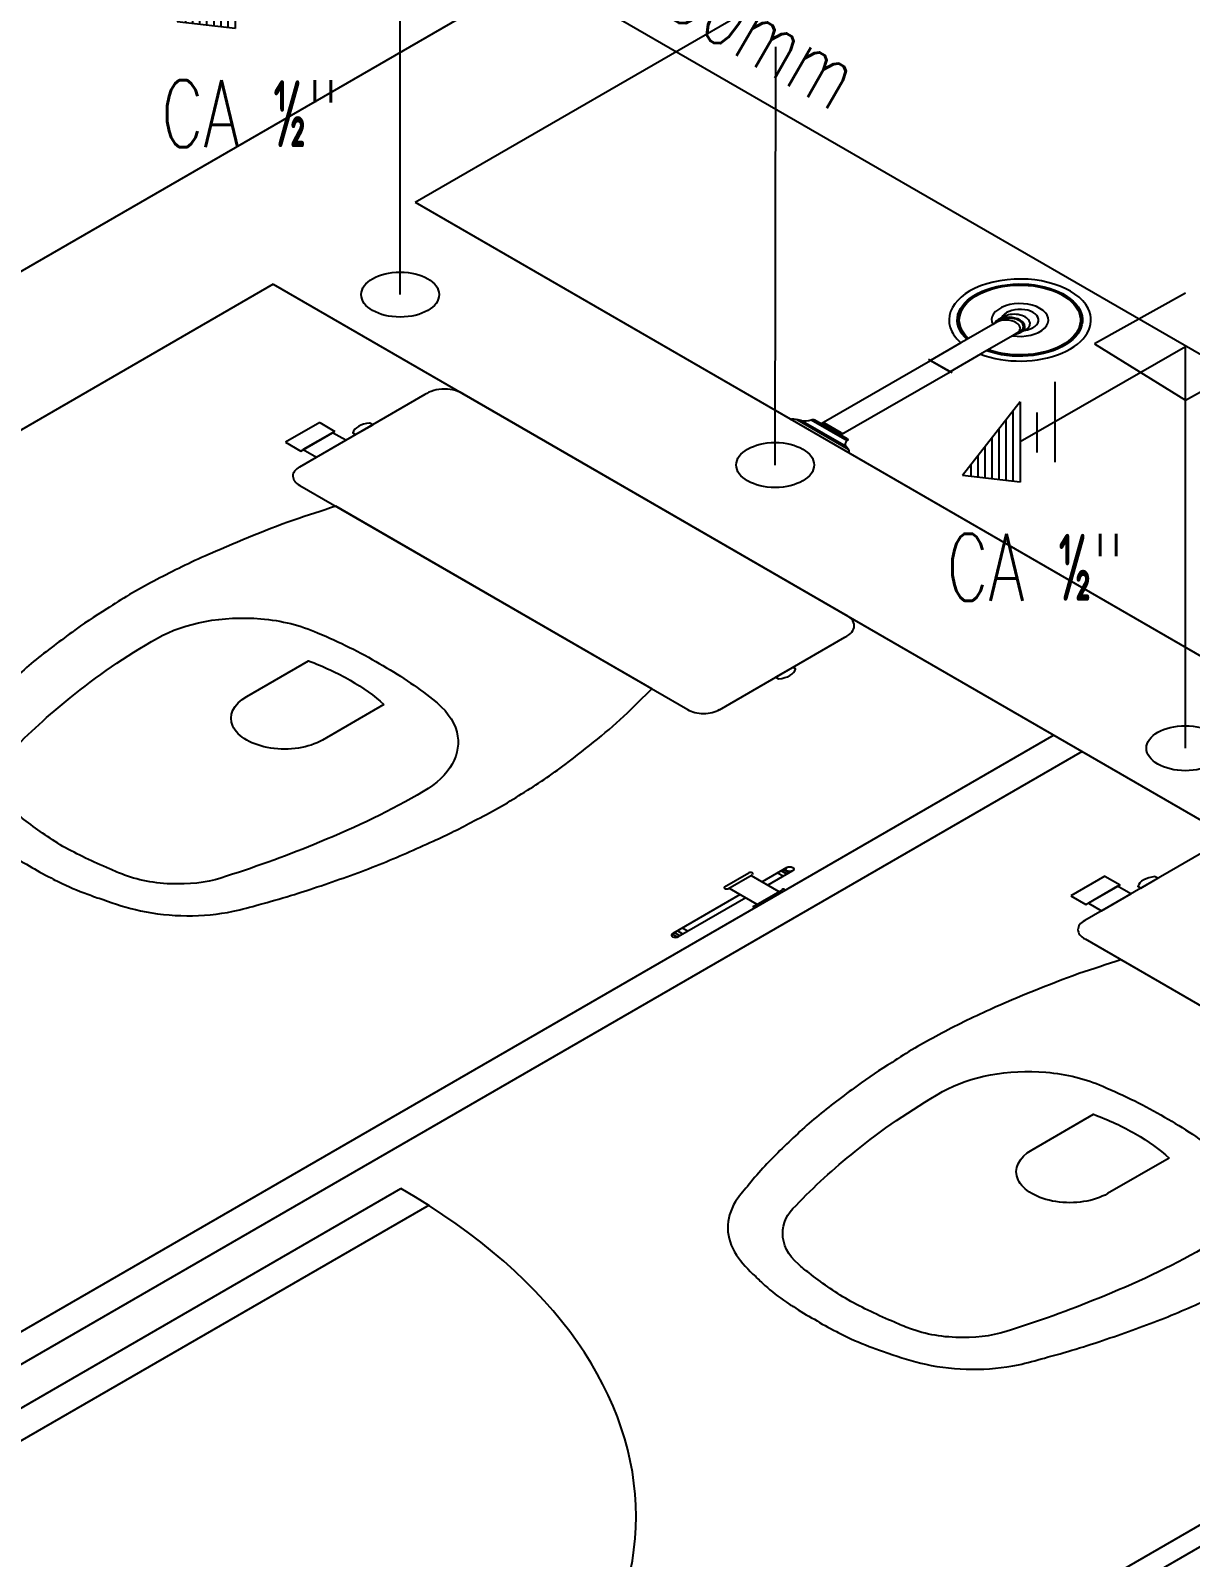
# Model space of a CAD drawing. Header units: millimetres. Extents: x 474.7 to 528.3, y 13.1 to 23.5.
# Drawn here: x 509.195 to 510.062, y 16.382 to 17.523 of the extents above; entities that cross this region are included whole.
import ezdxf

# ---------------------------------------------------------------- set-up
doc = ezdxf.new("R2010")
doc.units = ezdxf.units.MM
doc.header["$LTSCALE"] = 2.5
doc.linetypes.add('DASHDOT', pattern=[1, 0.5, -0.25, 0, -0.25])
doc.linetypes.add('HIDDEN2', pattern=[0.1875, 0.125, -0.0625])
for name, color, linetype in [('EIXO', 253, 'Continuous'), ('I-AGUA FRIA', 5, 'Continuous'), ('I-ARQ', 8, 'Continuous'), ('I-CONEXAO', 1, 'Continuous'), ('I-NORMO_INST', 4, 'Continuous')]:
    doc.layers.add(name, color=color, linetype=linetype)
doc.styles.add('25', font='ROMANS.SHX', dxfattribs={"width": 0.7, "height": 0.05})

# ---------------------------------------------------------------- blocks, each defined once
blk = doc.blocks.new('*U47')
at = {"color": 8, "extrusion": (0, 0.816497, 0.57735)}
blk.add_circle((0.0012, -4.2567, -3.0103), 0.0291, dxfattribs=at)
at = {"layer": 'EIXO', "linetype": 'HIDDEN2'}
blk.add_line((-0.0012, -0.0003, -2.9653), (0, 0.964), dxfattribs=at)
blk = doc.blocks.new('A$C79730085')
at = {"color": 8}
for p, q in [((-0.0072, 0.1603, 2.2483), (0.007, 0.1521, 2.2483)), ((-0.004, 0.1645, 2.2483), (0.0038, 0.16, 2.2483)), ((-0.0135, 0.1518, 2.2483), (0.0133, 0.1363, 2.2483)), ((-0.0103, 0.156, 2.2483), (0.0101, 0.1442, 2.2483)), ((-0.0229, 0.139, 2.2483), (0.0227, 0.1127, 2.2483)), ((-0.0198, 0.1433, 2.2483), (0.0196, 0.1206, 2.2483)), ((-0.0166, 0.1475, 2.2483), (0.0164, 0.1284, 2.2483))]:
    blk.add_line(p, q, dxfattribs=at)
at = {"layer": 'I-CONEXAO'}
for p, q in [((-0.0261, 0.1348, 2.2483), (-0.0001, 0.1698, 2.2483)), ((0.0259, 0.1048, 2.2483), (-0.0001, 0.1698, 2.2483)), ((0.0259, 0.1048, 2.2483), (-0.0261, 0.1348, 2.2483)), ((0.0258, 0.0749), (-0.0262, 0.1049)), ((0.0128, 0.098), (-0.0132, 0.113))]:
    blk.add_line(p, q, dxfattribs=at)
blk = doc.blocks.new('*U48')
at = {"color": 8, "extrusion": (0, 0.816497, 0.57735)}
blk.add_circle((0, 0), 0.0291, dxfattribs=at)
at = {"layer": 'EIXO', "linetype": 'HIDDEN2'}
blk.add_line((0, 0, 2.2483), (0, 0.3, 2.2483), dxfattribs=at)
at = {"layer": 'I-AGUA FRIA'}
blk.add_line((0, 0.3, 2.2483), (-0.1234, 0.2288, 2.2483), dxfattribs=at)
at = {"rotation": 120.0081952903946}
blk.add_blockref('A$C79730085', (-0.0197, 0.2888), dxfattribs=at)
at = {"layer": 'I-NORMO_INST', "style": '25', "width": 0.7}
blk.add_text('CA ½"', height=0.05, dxfattribs=at).set_placement((-0.1786, 0.1102, 2.2483))

msp = doc.modelspace()

# ---------------------------------------------------------------- linework, layer by layer
at = {"layer": 'I-AGUA FRIA'}
msp.add_line((511.2227, 16.6149, 28.7395), (509.3347, 17.705, 28.7395), dxfattribs=at)
at = {"layer": 'I-ARQ', "extrusion": (0, 0.816497, 0.57735)}
for p, q in [((510.2635, 17.9643, 20.9779), (508.3897, 16.8824, 22.5079)), ((509.4822, 17.3948, 21.7833), (510.4721, 17.9663, 20.975)), ((509.4822, 17.3948, 21.7833), (511.2322, 16.3844, 23.2122)), ((509.3761, 17.3335, 21.8699), (508.4144, 16.7783, 22.6551)), ((509.3761, 17.3335, 21.8699), (511.1262, 16.3231, 23.2988)), ((509.4895, 17.2511, 21.9865), (509.3958, 17.197, 22.063)), ((509.8034, 17.0868, 22.2188), (509.5189, 17.2511, 21.9865)), ((509.396, 17.1832, 22.0825), (509.6859, 17.0158, 22.3192)), ((509.7098, 17.0157, 22.3193), (509.8034, 17.0698, 22.2429)), ((509.9595, 16.9967, 22.3462), (508.9978, 16.4415, 23.1314)), ((509.9807, 16.9845, 22.3635), (509.019, 16.4293, 23.1487)), ((510.0764, 16.9122, 22.4657), (509.9827, 16.8582, 22.5422)), ((509.76, 16.8977, 22.4862), (509.7415, 16.887, 22.5013)), ((509.7615, 16.8937, 22.4919), (509.7573, 16.8962, 22.4884)), ((509.7134, 16.8833, 22.5067), (509.7317, 16.8938, 22.4917)), ((509.7159, 16.8818, 22.5087), (509.7342, 16.8924, 22.4938)), ((509.7333, 16.8918, 22.4946), (509.754, 16.8798, 22.5115)), ((509.7643, 16.8953, 22.4897), (509.7458, 16.8846, 22.5048)), ((509.7572, 16.8912, 22.4955), (509.753, 16.8936, 22.492)), ((509.76, 16.8928, 22.4931), (509.7558, 16.8953, 22.4897)), ((509.7252, 16.8776, 22.5147), (509.6747, 16.8484, 22.5559)), ((509.7294, 16.8751, 22.5182), (509.6789, 16.846, 22.5594)), ((509.7169, 16.8824, 22.5079), (509.7377, 16.8704, 22.5249)), ((509.7353, 16.869, 22.5269), (509.7565, 16.8812, 22.5096)), ((509.6824, 16.848, 22.5565), (509.6782, 16.8505, 22.5531)), ((509.686, 16.8501, 22.5536), (509.6817, 16.8525, 22.5502)), ((509.6782, 16.8457, 22.5598), (509.6741, 16.848, 22.5565)), ((509.6801, 16.8467, 22.5584), (509.6758, 16.8491, 22.555)), ((509.9829, 16.8444, 22.5617), (510.2728, 16.677, 22.7984)), ((510.5251, 16.6701, 22.8081), (509.5635, 16.1149, 23.5933)), ((509.0473, 16.4129, 23.1718), (509.4716, 16.6579, 22.8254)), ((509.5776, 16.1067, 23.6048), (510.5393, 16.662, 22.8196)), ((509.4928, 16.6456, 22.8427), (509.0685, 16.4007, 23.1891))]:
    msp.add_line(p, q, dxfattribs=at)
at = {"layer": 'I-ARQ', "linetype": 'ByBlock', "extrusion": (0, 0.816497, 0.57735)}
for p, q in [((509.4109, 17.2302, 22.0161), (509.3854, 17.2155, 22.0369)), ((509.4109, 17.2302, 22.0161), (509.4222, 17.2236, 22.0253)), ((509.3854, 17.2155, 22.0369), (509.3967, 17.2089, 22.0461)), ((509.3967, 17.2089, 22.0461), (509.4222, 17.2236, 22.0253)), ((509.9978, 16.8913, 22.4953), (509.9723, 16.8766, 22.5161)), ((509.9836, 16.8701, 22.5253), (510.0091, 16.8848, 22.5045)), ((509.9978, 16.8913, 22.4953), (510.0091, 16.8848, 22.5045)), ((509.9723, 16.8766, 22.5161), (509.9836, 16.8701, 22.5253))]:
    msp.add_line(p, q, dxfattribs=at)
at = {"layer": 'I-ARQ', "extrusion": (0, 0.816497, 0.57735), "elevation": 26.7794}
for points in [[(-509.9048, 7.9396, 0.700978), (-509.9852, 7.8806, 1), (-509.8834, 7.9105, 0.07613), (-509.8902, 7.925)], [(-509.8946, 7.9206, -0.06962), (-509.8893, 7.9088, -5.480122), (-509.9092, 7.9352)], [(-509.9286, 7.9159, 3.836175), (-509.9139, 7.9013)], [(-509.9374, 7.909, 1.802734), (-509.9208, 7.8924)], [(-509.7705, 8.0255, 0.280777), (-509.7782, 8.0247)], [(-509.7782, 8.0247, -0.377188), (-509.7809, 8.0248), (-509.805, 8.049, -0.377188), (-509.8052, 8.0516)], [(-509.8052, 8.0516, 0.280777), (-509.8043, 8.0594)]]:
    msp.add_lwpolyline(points, format="xyb", dxfattribs=at)
at = {"layer": 'I-ARQ', "ltscale": 0.06322, "extrusion": (0, 0.816497, 0.57735), "elevation": 26.7794}
for points in [[(-509.8946, 7.9206), (-509.8956, 7.9196, -0.067971), (-509.8905, 7.9084, -5.429636), (-509.9102, 7.9343)], [(-509.9139, 7.9013), (-509.8958, 7.9194, -0.067551), (-509.8908, 7.9083, -5.416932), (-509.9104, 7.934)]]:
    msp.add_lwpolyline(points, format="xyb", dxfattribs=at)
for points in [[(-509.9206, 7.8946), (-509.9139, 7.9013)], [(-509.9286, 7.9159), (-509.9048, 7.9396)], [(-509.9353, 7.9092), (-509.9286, 7.9159)], [(-509.8902, 7.925), (-509.8674, 7.9478)], [(-509.8946, 7.9206), (-509.8902, 7.925)], [(-509.9048, 7.9396), (-509.882, 7.9625)]]:
    msp.add_lwpolyline(points, dxfattribs=at)
at = {"layer": 'I-ARQ', "ltscale": 0.067121, "extrusion": (0, 0.816497, 0.57735), "elevation": 26.7794}
for points in [[(-509.9183, 7.8949), (-509.9208, 7.8924)], [(-509.9208, 7.8924), (-509.9221, 7.8911)]]:
    msp.add_lwpolyline(points, dxfattribs=at)
at = {"layer": 'I-ARQ', "ltscale": 0.067122, "extrusion": (0, 0.816497, 0.57735), "elevation": 26.7794}
msp.add_lwpolyline([(-509.9387, 7.9078), (-509.9348, 7.9116, -0.128945), (-509.9302, 7.9143)], format="xyb", dxfattribs=at)
at = {"layer": 'I-ARQ', "extrusion": (0, 0.816497, 0.57735), "elevation": 26.7794}
for points in [[(-509.7856, 8.0296), (-509.8674, 7.9478)], [(-509.8002, 8.0442), (-509.882, 7.9625)]]:
    msp.add_lwpolyline(points, dxfattribs=at)
at = {"layer": 'I-ARQ', "linetype": 'DASHDOT', "ltscale": 0.30975, "extrusion": (0, 0.816497, 0.57735), "elevation": 26.7794}
msp.add_lwpolyline([(-509.8835, 7.9639), (-509.8659, 7.9464)], dxfattribs=at)
at = {"layer": 'I-ARQ', "ltscale": 0.258125, "extrusion": (0, 0.816497, 0.57735), "elevation": 26.7794}
msp.add_lwpolyline([(-509.8674, 7.9478), (-509.882, 7.9625)], dxfattribs=at)
at = {"layer": 'I-ARQ', "linetype": 'ByBlock', "extrusion": (0, 0.816497, 0.57735), "elevation": 26.7794}
for points in [[(-509.4484, 8.029, 0.197763), (-509.4482, 8.0289, 0.15883), (-509.4399, 8.0331, 0.161377), (-509.4356, 8.0415, 0.197763), (-509.4357, 8.0417), (-509.4377, 8.0438), (-509.4505, 8.031)], [(-509.7644, 8.345), (-509.7517, 8.3577), (-509.7537, 8.3598, 0.197763), (-509.7539, 8.3598, 0.161404), (-509.7623, 8.3555, 0.158802), (-509.7665, 8.3472, 0.197763), (-509.7665, 8.347)], [(-510.0353, 8.6159, 0.197763), (-510.0351, 8.6158, 0.15883), (-510.0268, 8.62, 0.161377), (-510.0225, 8.6284, 0.197763), (-510.0226, 8.6286), (-510.0246, 8.6307), (-510.0374, 8.6179)]]:
    msp.add_lwpolyline(points, format="xyb", close=True, dxfattribs=at)
at = {"layer": 'I-ARQ', "ltscale": 0.200747, "extrusion": (0, 0.816497, 0.57735), "elevation": 26.7794}
msp.add_lwpolyline([(-509.8058, 8.0625, -0.164371), (-509.8063, 8.0672), (-509.7626, 8.0236, -0.164371), (-509.7674, 8.0241)], format="xyb", dxfattribs=at)
at = {"layer": 'I-ARQ', "extrusion": (0, 0.816497, 0.57735), "elevation": 26.7794}
msp.add_lwpolyline([(-509.7674, 8.0241), (-509.8058, 8.0625), (-509.8043, 8.0594), (-509.7705, 8.0255)], close=True, dxfattribs=at)
at = {"layer": 'I-ARQ', "ltscale": 0.352288, "extrusion": (0, 0.816497, 0.57735), "elevation": 26.7794}
msp.add_lwpolyline([(-509.7782, 8.0247), (-509.8052, 8.0516)], dxfattribs=at)
at = {"layer": 'I-ARQ', "ltscale": 0.029062, "extrusion": (0, 0.816497, 0.57735), "elevation": 26.7794}
for points in [[(-509.7864, 8.0303), (-509.788, 8.0287)], [(-509.7995, 8.0435), (-509.8012, 8.0418), (-509.8032, 8.0413)]]:
    msp.add_lwpolyline(points, dxfattribs=at)
at = {"layer": 'I-ARQ', "ltscale": 0.242325, "extrusion": (0, 0.816497, 0.57735), "elevation": 26.7794}
msp.add_lwpolyline([(-509.7873, 8.028), (-509.8019, 8.0426)], dxfattribs=at)
at = {"layer": 'I-ARQ', "ltscale": 0.025813, "extrusion": (0, 0.816497, 0.57735), "elevation": 26.7794}
msp.add_lwpolyline([(-509.788, 8.0287), (-509.7885, 8.0267)], dxfattribs=at)
at = {"layer": 'I-ARQ', "ltscale": 0.218093, "extrusion": (0, 0.816497, 0.57735), "elevation": 26.7794}
msp.add_lwpolyline([(-509.788, 8.0287), (-509.8004, 8.041)], dxfattribs=at)
at = {"layer": 'I-ARQ', "linetype": 'ByBlock', "extrusion": (0, 0.816497, 0.57735), "elevation": 26.7794}
for points in [[(-509.4204, 8.0413), (-509.3985, 8.0632), (-509.4084, 8.0731), (-509.4303, 8.0512)], [(-510.0073, 8.6282), (-509.9854, 8.6501), (-509.9953, 8.66), (-510.0172, 8.6381)]]:
    msp.add_lwpolyline(points, close=True, dxfattribs=at)
at = {"layer": 'I-ARQ', "extrusion": (0, 0.816497, 0.57735), "elevation": 26.7794}
for points in [[(-509.4229, 8.1364, -0.003882), (-509.3914, 8.1544, 0.024258), (-509.325, 8.2011, 0.02486), (-509.2868, 8.2336, 0.033324), (-509.2518, 8.2693, 0.02486), (-509.2256, 8.2997, 0.012268), (-509.1952, 8.34, 0.015806), (-509.168, 8.3835, 0.026699), (-509.1436, 8.4298, 0.021919), (-509.1347, 8.4493, 0.174675), (-509.1354, 8.5186, 0.045452), (-509.1499, 8.5465, 0.022856), (-509.1568, 8.5579, 0.041289), (-509.1729, 8.5796, 0.039166), (-509.1766, 8.5839, 0.012899), (-509.178, 8.5852, 0.04333), (-509.1938, 8.6017, 0.04333), (-509.2102, 8.6175, 0.052091), (-509.2159, 8.6226, 0.041289), (-509.2376, 8.6386, 0.022856), (-509.2489, 8.6455, 0.045452), (-509.2769, 8.66, 0.174675), (-509.3462, 8.6607, 0.021919), (-509.3656, 8.6519, 0.026699), (-509.4119, 8.6275, 0.015806), (-509.4554, 8.6002, 0.012268), (-509.4957, 8.5698, 0.02486), (-509.5261, 8.5437, 0.033324), (-509.5618, 8.5087, 0.02486), (-509.5944, 8.4705, 0.024258), (-509.641, 8.404, -0.003882), (-509.6591, 8.3726)], [(-509.5133, 8.4286, -0.234638), (-509.4883, 8.5058, -0.044666), (-509.4108, 8.5712, -0.031515), (-509.3411, 8.6153, -0.151063), (-509.3047, 8.6253, -0.148094), (-509.2649, 8.6137, -0.031073), (-509.2537, 8.6056, -0.035055), (-509.2189, 8.5766, -0.035055), (-509.1898, 8.5417, -0.031073), (-509.1818, 8.5306, -0.148094), (-509.1701, 8.4907, -0.151063), (-509.1801, 8.4543, -0.031515), (-509.2243, 8.3846, -0.044666), (-509.2896, 8.3071, -0.234638), (-509.3668, 8.2821, -0.129345), (-509.4092, 8.3002, -0.041331), (-509.4554, 8.34, -0.041331), (-509.4952, 8.3863, -0.129345)], [(-510.0098, 8.7233, -0.003882), (-509.9783, 8.7413, 0.024258), (-509.9118, 8.788, 0.02486), (-509.8737, 8.8205, 0.033324), (-509.8387, 8.8562, 0.02486), (-509.8125, 8.8866, 0.012268), (-509.7821, 8.9269, 0.015806), (-509.7549, 8.9704, 0.026699), (-509.7305, 9.0167, 0.021919), (-509.7216, 9.0362, 0.174675), (-509.7223, 9.1055, 0.045452), (-509.7368, 9.1334, 0.022856), (-509.7437, 9.1448, 0.041289), (-509.7598, 9.1665, 0.039166), (-509.7635, 9.1708, 0.012899), (-509.7649, 9.1721, 0.04333), (-509.7807, 9.1886, 0.04333), (-509.7971, 9.2044, 0.052091), (-509.8028, 9.2095, 0.041289), (-509.8245, 9.2255, 0.022856), (-509.8358, 9.2324, 0.045452), (-509.8638, 9.2469, 0.174675), (-509.9331, 9.2476, 0.021919), (-509.9525, 9.2388, 0.026699), (-509.9988, 9.2144, 0.015806), (-510.0423, 9.1871, 0.012268), (-510.0826, 9.1567, 0.02486), (-510.113, 9.1306, 0.033324), (-510.1487, 9.0956, 0.02486), (-510.1813, 9.0574, 0.024258), (-510.2279, 8.9909, -0.003882), (-510.246, 8.9595)], [(-510.1002, 9.0155, -0.234638), (-510.0752, 9.0927, -0.044666), (-509.9977, 9.1581, -0.031515), (-509.928, 9.2022, -0.151063), (-509.8916, 9.2122, -0.148094), (-509.8518, 9.2006, -0.031073), (-509.8406, 9.1925, -0.035055), (-509.8058, 9.1635, -0.035055), (-509.7767, 9.1286, -0.031073), (-509.7687, 9.1175, -0.148094), (-509.757, 9.0776, -0.151063), (-509.767, 9.0412, -0.031515), (-509.8111, 8.9715, -0.044666), (-509.8765, 8.894, -0.234638), (-509.9537, 8.869, -0.129345), (-509.9961, 8.8871, -0.041331), (-510.0423, 8.9269, -0.041331), (-510.0821, 8.9732, -0.129345)]]:
    msp.add_lwpolyline(points, format="xyb", close=True, dxfattribs=at)
at = {"layer": 'I-ARQ', "linetype": 'ByBlock', "extrusion": (0, 0.816497, 0.57735), "elevation": 26.7794}
for points in [[(-509.4589, 8.3931), (-509.4129, 8.4391, -1.002091), (-509.3564, 8.3825), (-509.4024, 8.3365, -0.054282), (-509.4337, 8.3617, -0.054282), (-509.4589, 8.3931, 1.56536)], [(-510.0458, 8.98), (-509.9998, 9.026, -1.002091), (-509.9433, 8.9694), (-509.9893, 8.9234, -0.054282), (-510.0206, 8.9486, -0.054282), (-510.0458, 8.98, 1.56536)]]:
    msp.add_lwpolyline(points, format="xyb", dxfattribs=at)
at = {"layer": 'I-ARQ', "extrusion": (0, 0.816497, 0.57735)}
msp.add_circle((-509.7622, 8.6061, 26.7794), 0.003, dxfattribs=at)
for centre, radius, start, end in [((-509.5042, 8.004, 26.7794), 0.019, 219.255, 320.745), ((-509.4072, 8.0975, 26.7794), 0.0164, 313.7026, 47.174), ((-509.7914, 8.2912, 26.7794), 0.019, 129.255, 230.745), ((-509.6979, 8.3883, 26.7794), 0.0164, 42.826, 136.2974), ((-509.7327, 8.6123, 26.7794), 0.00182, 148.2763, 301.7237), ((-509.715, 8.63, 26.7794), 0.00182, 328.2763, 121.7237), ((-509.7574, 8.6331, 26.7794), 0.00108, 117.7498, 332.2502), ((-509.7358, 8.6548, 26.7794), 0.00108, 297.7498, 152.2502), ((-509.994, 8.6844, 26.7794), 0.0164, 313.7026, 47.174), ((-509.6768, 8.6915, 26.7794), 0.003, 315, 135), ((-509.0473, 9.4437, 26.7794), 0.6, 135, 225)]:
    msp.add_arc(centre, radius, start, end, dxfattribs=at)
at = {"layer": 'I-ARQ', "extrusion": (-1.11022e-16, 0.816497, 0.57735)}
msp.add_ellipse((509.9266, 17.3023, 21.914), major_axis=(0.00832, -0.0048, 0.00679), ratio=0.942388, start_param=3.140774, end_param=3.638398, dxfattribs=at)
at = {"layer": 'I-ARQ', "extrusion": (-5.55112e-17, 0.816497, 0.57735)}
for centre, major_axis, start_param, end_param in [((509.9265, 17.3022, 21.9141), (0.00796, -0.0046, 0.0065), 5.874594, 9.833369), ((509.9266, 17.3023, 21.914), (0.00832, -0.0048, 0.00679), 6.283156, 9.424748), ((509.9304, 17.3045, 21.9109), (0.00832, -0.0048, 0.00679), 1.070796, 3.141564), ((509.9304, 17.3045, 21.9109), (0.00832, -0.0048, 0.00679), 6.283156, 7.353981)]:
    msp.add_ellipse(centre, major_axis=major_axis, ratio=0.939693, start_param=start_param, end_param=end_param, dxfattribs=at)
at = {"layer": 'I-ARQ', "extrusion": (-2.77556e-17, 0.816497, 0.57735)}
msp.add_ellipse((509.9265, 17.3022, 21.9141), major_axis=(0.00789, -0.00456, 0.00644), ratio=0.939693, start_param=5.895727, end_param=9.812236, dxfattribs=at)
at = {"layer": 'I-ARQ', "extrusion": (2.77556e-17, 0.816497, 0.57735)}
for centre, major_axis, start_param, end_param in [((509.9244, 17.301, 21.9159), (-0.00731, 0.00422, -0.00597), 3.141593, 6.283185), ((509.9266, 17.3023, 21.9141), (0.00746, -0.00431, 0.00609), 3.141564, 3.341037), ((509.927, 17.3025, 21.9137), (0.00746, -0.00431, 0.00609), 3.169992, 3.341037), ((509.9266, 17.3023, 21.9141), (0.00746, -0.00431, 0.00609), 1.070796, 3.141564), ((509.9266, 17.3023, 21.9141), (0.00746, -0.00431, 0.00609), 6.083746, 6.283156), ((509.927, 17.3025, 21.9137), (0.00746, -0.00431, 0.00609), 6.083746, 6.254788), ((509.9266, 17.3023, 21.9141), (0.00746, -0.00431, 0.00609), 6.283156, 7.353981)]:
    msp.add_ellipse(centre, major_axis=major_axis, ratio=0.939693, start_param=start_param, end_param=end_param, dxfattribs=at)
at = {"layer": 'I-CONEXAO'}
for p, q in [((510.0579, 17.3269, 2.7275), (509.9899, 17.289, 2.7275)), ((510.0579, 17.2469, 2.7275), (510.126, 17.2849, 2.7275))]:
    msp.add_line(p, q, dxfattribs=at)
at = {"layer": 'I-CONEXAO', "elevation": 2.7275}
msp.add_lwpolyline([(509.9899, 17.289), (510.0579, 17.2469)], dxfattribs=at)

# ---------------------------------------------------------------- block references
at = {"layer": 'I-AGUA FRIA'}
for name, p in [('*U47', (509.7525, 17.1988)), ('*U48', (509.471, 17.3258)), ('*U48', (510.0579, 16.9869, 0.4792))]:
    msp.add_blockref(name, p, dxfattribs=at)

# ---------------------------------------------------------------- texts
at = {"layer": 'I-NORMO_INST', "style": '25', "width": 0.7}
msp.add_text('50mm', height=0.05, rotation=330, dxfattribs=at).set_placement((509.6652, 17.5371, 26.4912))

doc.saveas('drawing.dxf')
